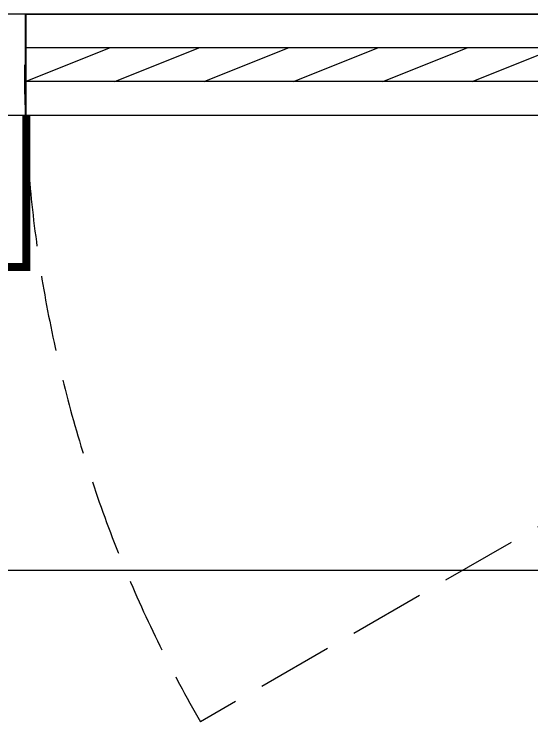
# Model space of a CAD drawing. Extents: x 27938 to 1507990, y 110129 to 923079.
# Drawn here: x 836555 to 837067, y 517540 to 518240 of the extents above; entities that cross this region are included whole.
import ezdxf

# ---------------------------------------------------------------- set-up
doc = ezdxf.new("R2010")
doc.units = 0
doc.header["$LTSCALE"] = 1000
doc.header["$MEASUREMENT"] = 0
doc.linetypes.add('DASH', pattern=[0.35, 0.25, -0.1])
doc.linetypes.add('DOTE', pattern=[2.42, 2, -0.2, 0.02, -0.2])
for name, color, linetype in [('DOTE', 1, 'Continuous'), ('WALL', 9, 'Continuous'), ('WINDOW', 4, 'Continuous'), ('看线', 251, 'Continuous')]:
    doc.layers.add(name, color=color, linetype=linetype)

# ---------------------------------------------------------------- blocks, each defined once
blk = doc.blocks.new('GDGDGDSDA')
at = {"layer": 'DOTE', "color": 0, "linetype": 'DOTE', "ltscale": 0.3}
blk.add_line((471334.82, 361558.33), (417334.82, 361558.33), dxfattribs=at)
blk = doc.blocks.new('$WINLIB2D$00000039')
at = {"color": 0}
for points in [[(0.5, 0.5), (-0.5, 0.5)], [(0.5, -0.5), (0.5, 0.5)], [(-0.5, 0.16667), (0.5, 0.16667)], [(0.16004, -0.16667), (0.09594, 0.16667)], [(0.22804, -0.16667), (0.16393, 0.16667)], [(0.29603, -0.16667), (0.23192, 0.16667)], [(0.36402, -0.16667), (0.29992, 0.16667)], [(0.43201, -0.16667), (0.36791, 0.16667)], [(0.5, -0.16667), (0.4359, 0.16667)], [(-0.5, -0.16667), (0.5, -0.16667)], [(0.5, -0.5), (-0.5, -0.5)]]:
    blk.add_lwpolyline(points, dxfattribs=at)

msp = doc.modelspace()

# ---------------------------------------------------------------- linework, layer by layer
at = {"color": 8, "const_width": 8}
msp.add_lwpolyline([(836266.58, 518140.45), (836266.58, 517990.45), (836566.58, 517990.45), (836566.58, 518140.45)], dxfattribs=at)
at = {"layer": 'WALL', "color": 8}
for p, q in [((836566.58, 518140.45), (836566.58, 518240.45)), ((836366.58, 518140.45), (836566.58, 518140.45))]:
    msp.add_line(p, q, dxfattribs=at)
at = {"layer": 'WINDOW', "color": 8, "linetype": 'DASH', "ltscale": 0.3}
msp.add_lwpolyline([(837864.65, 518190.45), (836738.82, 517540.45, -0.131652), (836564.65, 518190.45)], format="xyb", dxfattribs=at)
at = {"layer": '看线', "color": 8}
msp.add_lwpolyline([(830316.58, 519340.45), (830316.57, 517690.45), (850516.58, 517690.45), (850516.58, 519190.45), (852916.58, 519190.45)], dxfattribs=at)

# ---------------------------------------------------------------- block references
at = {"layer": 'DOTE', "color": 169}
msp.add_blockref('GDGDGDSDA', (408581.76, 156682.12), dxfattribs=at)
at = {"layer": 'WINDOW', "color": 8, "xscale": 1299.999999983003, "yscale": -100, "zscale": 1299.999999983003, "rotation": 180}
msp.add_blockref('$WINLIB2D$00000039', (837215.62, 518190.45), dxfattribs=at)

doc.saveas('drawing.dxf')
